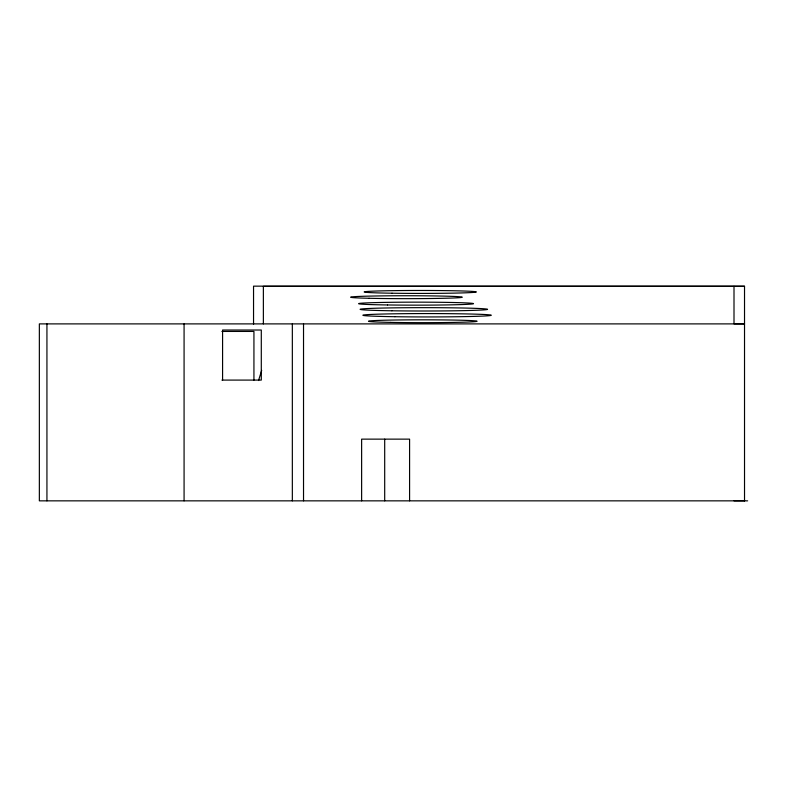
<?xml version="1.0" encoding="UTF-8"?>
<svg xmlns="http://www.w3.org/2000/svg" width="787" height="787" viewBox="0 0 787 787"><rect width="100%" height="100%" fill="white"/><g stroke="black" fill="none" stroke-linecap="round" stroke-linejoin="round"><path stroke-width="1.18" d="M258.53 380.534L261.678 370.411M744.522 286.36L263.37 286.36L263.37 323.89M744.522 323.831L734.005 323.831L734.005 286.36M744.522 323.89L39.35 323.89L39.35 500.847L747.65 500.847M221.904 331.435L253.935 331.435L253.935 380.091M221.904 380.091L261.294 380.091L261.294 330.019L222.583 330.019L222.583 380.091M734.005 500.788L744.522 500.788M744.522 500.847L744.522 286.153L253.542 286.153L253.542 324.254M409.584 500.847L409.584 439.136L361.627 439.136L361.627 500.847M384.695 439.136L384.695 500.847M303.526 323.89L303.526 500.847M292.341 323.89L292.341 500.847M184.079 323.89L184.079 500.847M46.935 323.89L46.935 500.847M390.765 322.395A54.431 1.426 0 0 0 476.814 321.391A54.431 1.426 0 0 0 400.426 319.945A54.431 1.426 0 0 0 390.765 322.395M394.926 316.708A64.249 1.682 0 0 0 491.304 315.253A64.249 1.682 0 0 0 394.926 313.797A64.249 1.682 0 0 0 394.926 316.708M391.896 310.776A63.786 1.672 0 0 0 487.576 309.33A63.786 1.672 0 0 0 391.896 307.884A63.786 1.672 0 0 0 391.896 310.776M387.509 304.953A57.343 1.495 0 0 0 473.518 303.654A57.343 1.495 0 0 0 387.509 302.356A57.343 1.495 0 0 0 387.509 304.953M369.073 298.283A55.808 1.456 0 0 0 461.054 297.506A55.808 1.456 0 0 0 389.349 295.814A55.808 1.456 0 0 0 369.073 298.283M392.024 293.217A56.251 1.476 0 0 0 476.401 291.938A56.251 1.476 0 0 0 392.024 290.669A56.251 1.476 0 0 0 392.024 293.217"/></g></svg>
